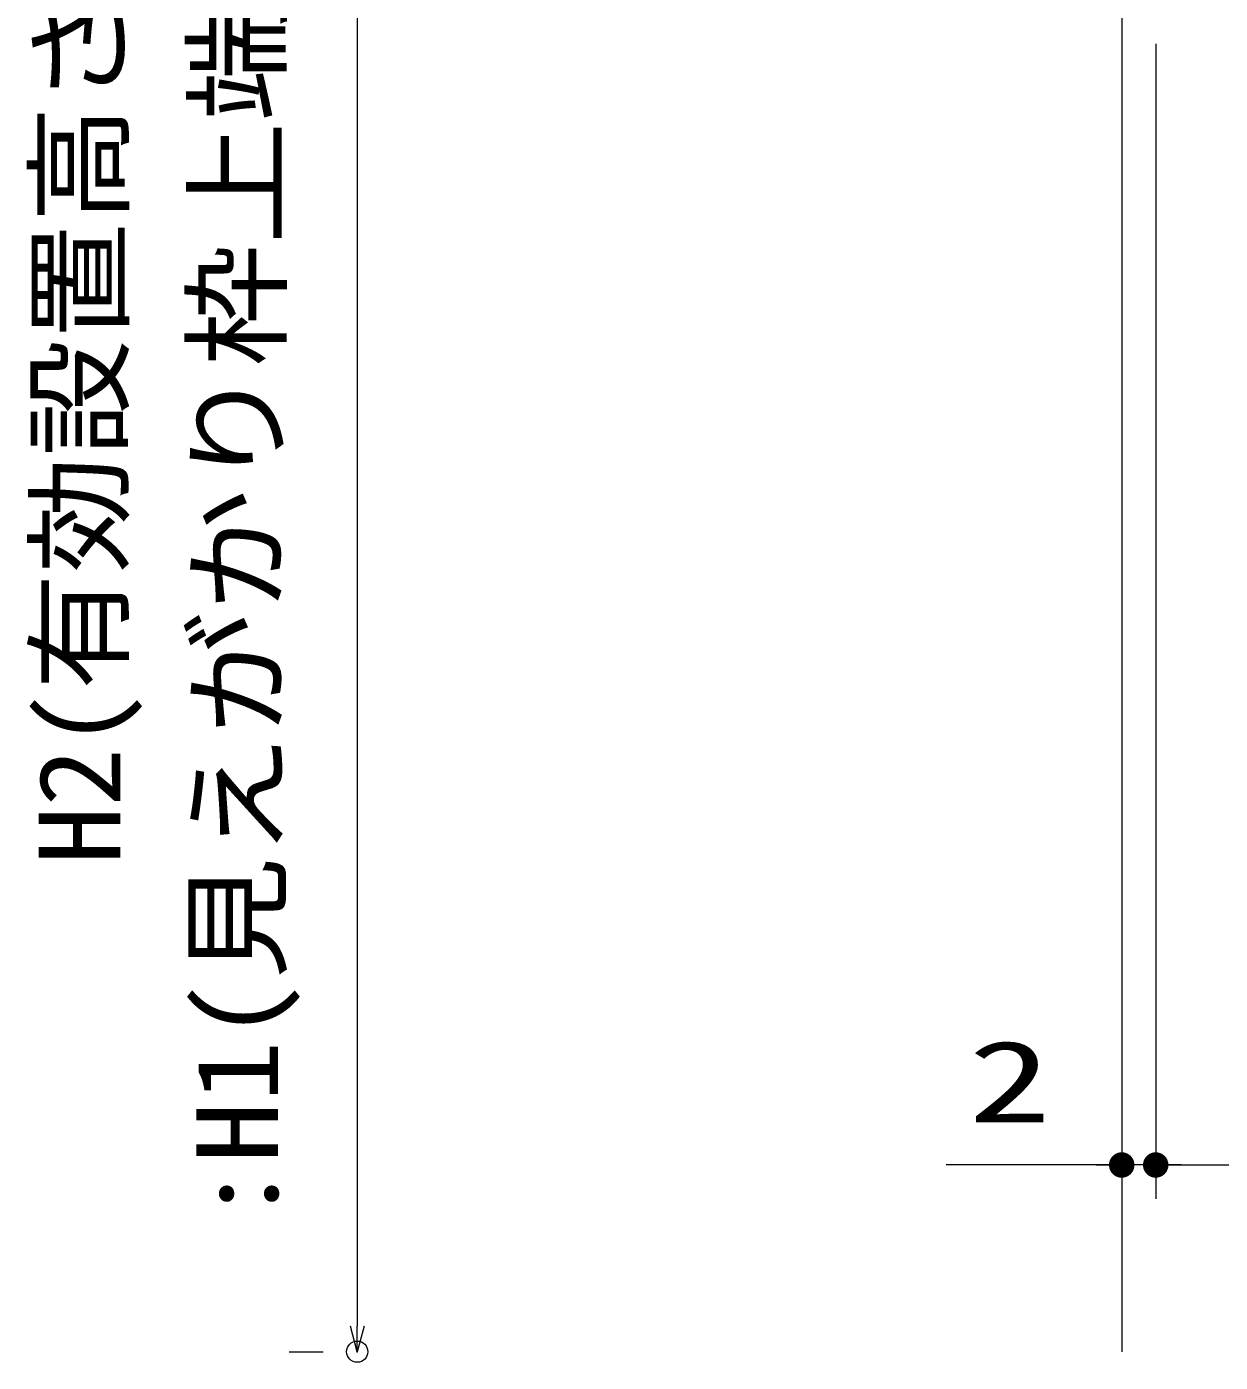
# Model space of a CAD drawing. Units: millimetres, scale not verified. Extents: x -1306 to 1306, y -607 to 607.
# Drawn here: x -228.2 to -87.7, y -225.3 to -68.1 of the extents above; entities that cross this region are included whole.
import ezdxf
from ezdxf.enums import TextEntityAlignment as Align

# ---------------------------------------------------------------- set-up
doc = ezdxf.new("R2010")
doc.units = ezdxf.units.MM
doc.header["$LTSCALE"] = 5
doc.header["$PDMODE"] = 32
doc.header["$PDSIZE"] = 2.5
for name, color, linetype, lineweight in [('0-5_寸法線', 3, 'Continuous', 13), ('0-6_0', 3, 'Continuous', 25), ('0-7_DEFPOINTS', 7, 'Continuous', 5), ('0-8_線(水)', 4, 'Continuous', 9)]:
    doc.layers.add(name, color=color, linetype=linetype, lineweight=lineweight)
doc.styles.add('ＭＳ ゴシック', font='')
doc.styles.get('ＭＳ ゴシック').set_extended_font_data('MS Gothic')

# ---------------------------------------------------------------- blocks, each defined once
blk = doc.blocks.new('_Open30')
at = {"layer": '0-6_0', "lineweight": 13}
blk.add_line((0, 0), (-5, 0), dxfattribs=at)
blk.add_lwpolyline([(-5, 1.34), (0, 0), (-5, -1.34)], dxfattribs=at)
blk = doc.blocks.new('_DOT')
at = {"layer": '0-6_0'}
blk.add_line((-2.5, 0), (-5, 0), dxfattribs=at)
for points in [[(0, 0), (-2.5, 0), (-2.48, 0.313)], [(0, 0), (-2.48, -0.313), (-2.5, 0)], [(0, 0), (-2.48, 0.313), (-2.421, 0.622)], [(0, 0), (-2.421, -0.622), (-2.48, -0.313)], [(0, 0), (-2.421, 0.622), (-2.324, 0.92)], [(0, 0), (-2.324, -0.92), (-2.421, -0.622)], [(0, 0), (-2.324, 0.92), (-2.191, 1.204)], [(0, 0), (-2.191, -1.204), (-2.324, -0.92)], [(0, 0), (-2.191, 1.204), (-2.023, 1.469)], [(0, 0), (-2.023, -1.469), (-2.191, -1.204)], [(0, 0), (-2.023, 1.469), (-1.822, 1.711)], [(0, 0), (-1.822, -1.711), (-2.023, -1.469)], [(0, 0), (-1.822, 1.711), (-1.594, 1.926)], [(0, 0), (-1.594, -1.926), (-1.822, -1.711)], [(0, 0), (-1.594, 1.926), (-1.34, 2.111)], [(0, 0), (-1.34, -2.111), (-1.594, -1.926)], [(0, 0), (-1.34, 2.111), (-1.064, 2.262)], [(0, 0), (-1.064, -2.262), (-1.34, -2.111)], [(0, 0), (-1.064, 2.262), (-0.773, 2.378)], [(0, 0), (-0.773, -2.378), (-1.064, -2.262)], [(0, 0), (-0.773, 2.378), (-0.468, 2.456)], [(0, 0), (-0.468, -2.456), (-0.773, -2.378)], [(0, 0), (-0.468, 2.456), (-0.157, 2.495)], [(0, 0), (-0.157, -2.495), (-0.468, -2.456)], [(0, 0), (-0.157, 2.495), (0.157, 2.495)], [(0, 0), (0.157, -2.495), (-0.157, -2.495)], [(0, 0), (0.157, 2.495), (0.468, 2.456)], [(0, 0), (0.468, 2.456), (0.773, 2.378)], [(0, 0), (0.773, 2.378), (1.064, 2.262)], [(0, 0), (1.064, 2.262), (1.34, 2.111)], [(0, 0), (1.34, 2.111), (1.594, 1.926)], [(0, 0), (1.594, 1.926), (1.822, 1.711)], [(0, 0), (1.822, 1.711), (2.023, 1.469)], [(0, 0), (2.023, 1.469), (2.191, 1.204)], [(0, 0), (2.191, 1.204), (2.324, 0.92)], [(0, 0), (2.324, 0.92), (2.421, 0.622)], [(0, 0), (2.421, 0.622), (2.48, 0.313)], [(0, 0), (2.48, 0.313), (2.5, 0)], [(0, 0), (0.468, -2.456), (0.157, -2.495)], [(0, 0), (0.773, -2.378), (0.468, -2.456)], [(0, 0), (1.064, -2.262), (0.773, -2.378)], [(0, 0), (1.34, -2.111), (1.064, -2.262)], [(0, 0), (1.594, -1.926), (1.34, -2.111)], [(0, 0), (1.822, -1.711), (1.594, -1.926)], [(0, 0), (2.023, -1.469), (1.822, -1.711)], [(0, 0), (2.191, -1.204), (2.023, -1.469)], [(0, 0), (2.324, -0.92), (2.191, -1.204)], [(0, 0), (2.421, -0.622), (2.324, -0.92)], [(0, 0), (2.48, -0.313), (2.421, -0.622)], [(0, 0), (2.5, 0), (2.48, -0.313)]]:
    blk.add_solid(points, dxfattribs=at)

msp = doc.modelspace()

# ---------------------------------------------------------------- linework, layer by layer
at = {"layer": '0-5_寸法線'}
for p, q in [((-189.261, -7.056), (-189.261, -221.08)), ((-95.261, -70.056), (-95.261, -206.097)), ((-95.261, -70.056), (-95.261, -206.097)), ((-99.261, -72.056), (-99.261, -206.097)), ((-102.261, -202.097), (-119.928, -202.097)), ((-95.261, -202.097), (-99.261, -202.097)), ((-92.261, -202.097), (-6.261, -202.097)), ((-92.261, -202.097), (-89.261, -202.097)), ((-197.261, -224.08), (-193.261, -224.08))]:
    msp.add_line(p, q, dxfattribs=at)
at = {"layer": '0-7_DEFPOINTS'}
for p in [(-95.261, -202.097), (-189.261, -224.08), (-189.261, -224.08)]:
    msp.add_point(p, dxfattribs=at)
at = {"layer": '0-8_線(水)'}
msp.add_line((-99.261, -28.056), (-99.261, -224.08), dxfattribs=at)

# ---------------------------------------------------------------- block references
at = {"layer": '0-5_寸法線', "xscale": 0.6, "yscale": 0.6}
msp.add_blockref('_DOT', (-99.261, -202.097), dxfattribs=at)
for name, p, rotation in [('_DOT', (-95.261, -202.097), 180), ('_DOT', (-95.261, -202.097), 180), ('_Open30', (-189.261, -224.08), 270)]:
    msp.add_blockref(name, p, dxfattribs=dict(at, rotation=rotation))

# ---------------------------------------------------------------- texts
at = {"layer": '0-5_寸法線', "style": 'ＭＳ ゴシック'}
for s, height, width, p in [(':H1(見えがかり枠上端寸法)+12', 9.621, 1.1, (-195.696, -209.068)), ('H2(有効設置高さ)', 9.604, 1.05, (-214.268, -166.735))]:
    msp.add_text(s, height=height, rotation=90, dxfattribs=dict(at, width=width)).set_placement(p, align=Align.BOTTOM_LEFT)
at = {"layer": '0-5_寸法線', "style": 'ＭＳ ゴシック', "width": 1.5}
msp.add_text('2', height=9.604, dxfattribs=at).set_placement((-117.356, -199.947), align=Align.BOTTOM_LEFT)

doc.saveas('drawing.dxf')
